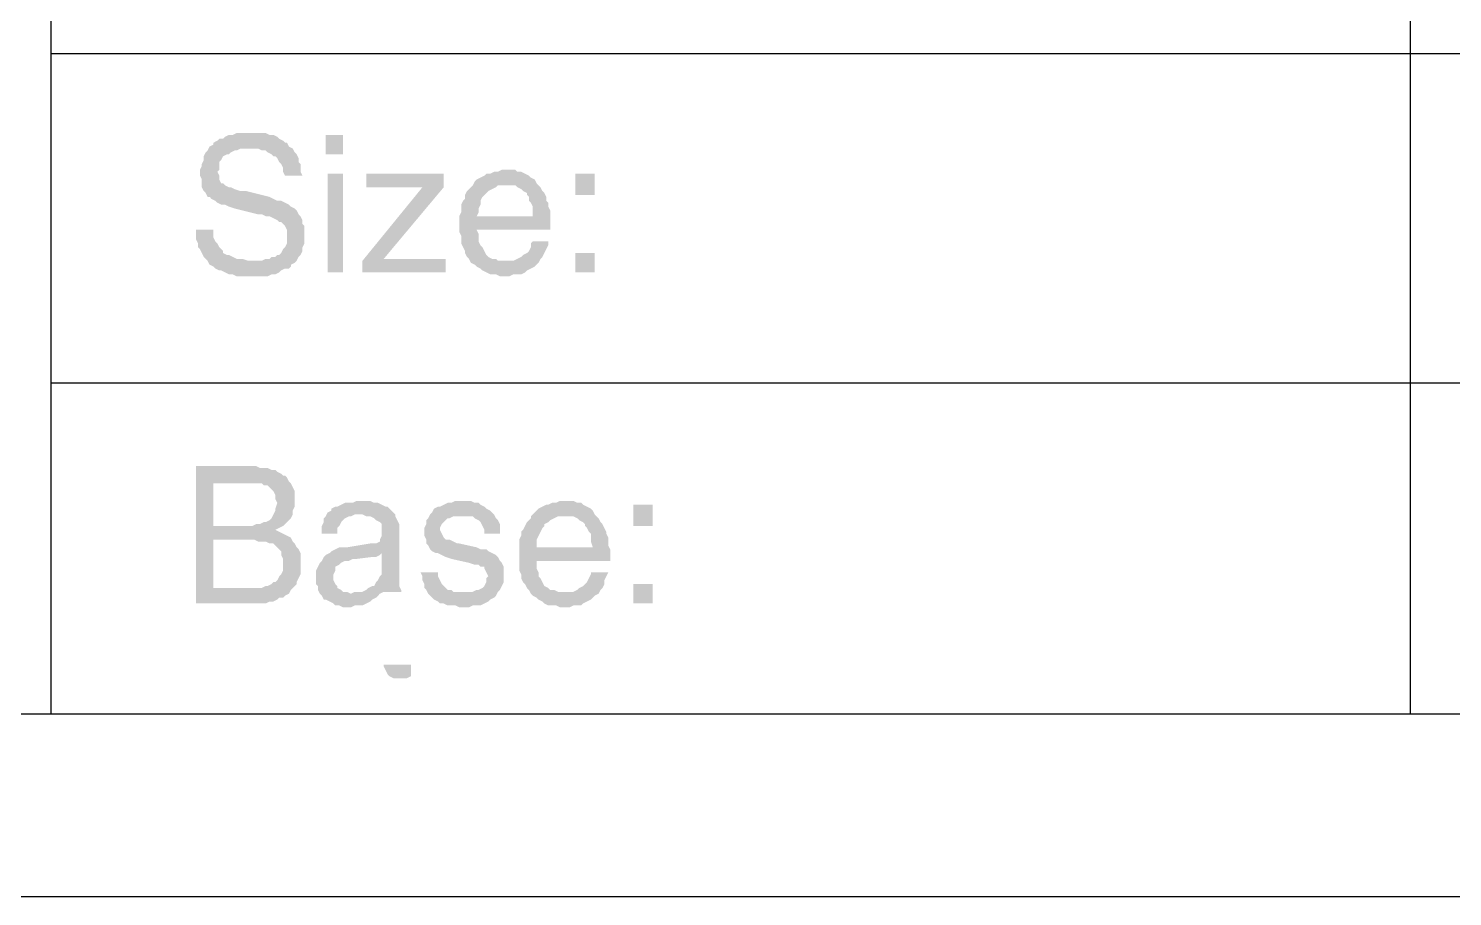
# Model space of a CAD drawing. Header units: millimetres. Extents: x 1186 to 2336, y 1181 to 1549.
# Drawn here: x 1472.55 to 1505.76, y 1251.84 to 1272.07 of the extents above; entities that cross this region are included whole.
import ezdxf

# ---------------------------------------------------------------- set-up
doc = ezdxf.new("R2010")
doc.units = ezdxf.units.MM

msp = doc.modelspace()

# ---------------------------------------------------------------- hatches: boundary and pattern name
at = {"transparency": 33554559}
for points in [[(1477.72549, 1269.63469), (1477.40957, 1269.63469), (1477.3193, 1269.58956), (1477.22904, 1269.58956), (1477.13878, 1269.54443), (1477.09364, 1269.4993), (1477.00338, 1269.4993), (1476.95825, 1269.45416), (1476.86798, 1269.40903), (1476.86798, 1269.3639), (1476.77772, 1269.31877), (1477.72549, 1269.27364), (1477.90602, 1269.27364), (1477.99629, 1269.2285), (1478.08655, 1269.2285), (1478.13168, 1269.18337), (1478.22195, 1269.13824), (1478.26708, 1269.09311), (1478.31221, 1269.09311), (1478.35734, 1269.04798), (1478.40248, 1268.95771), (1478.44761, 1268.91258), (1478.49274, 1268.82231), (1478.49274, 1268.73205), (1478.53787, 1268.64179), (1478.94406, 1268.64179), (1478.89893, 1268.73205), (1478.89893, 1268.91258), (1478.8538, 1268.95771), (1478.8538, 1269.04798), (1478.80867, 1269.13824), (1478.76353, 1269.18337), (1478.7184, 1269.27364), (1478.62814, 1269.31877), (1478.58301, 1269.40903), (1478.53787, 1269.40903), (1478.49274, 1269.45416), (1478.40248, 1269.4993), (1478.35734, 1269.54443), (1478.26708, 1269.58956), (1478.17682, 1269.58956), (1478.08655, 1269.63469), (1477.81576, 1269.63469)], [(1479.89184, 1269.13824), (1479.89184, 1269.58956), (1479.48565, 1269.58956), (1479.48565, 1269.13824)], [(1476.77772, 1269.31877), (1476.73259, 1269.2285), (1476.68745, 1269.18337), (1476.64232, 1269.09311), (1476.64232, 1269.00284), (1476.59719, 1268.91258), (1476.59719, 1268.86745), (1476.55206, 1268.77718), (1476.55206, 1268.64179), (1476.55206, 1268.64179), (1476.59719, 1268.55152), (1476.59719, 1268.37099), (1476.64232, 1268.28073), (1476.68745, 1268.2356), (1476.73259, 1268.14533), (1476.77772, 1268.14533), (1476.82285, 1268.1002), (1476.91312, 1268.05507), (1476.95825, 1268.00994), (1477.04851, 1267.9648), (1477.13878, 1267.9648), (1477.22904, 1267.91967), (1477.36444, 1267.87454), (1477.90602, 1267.73914), (1477.99629, 1267.73914), (1478.08655, 1267.69401), (1478.17682, 1267.69401), (1478.26708, 1267.64888), (1478.35734, 1267.60375), (1478.40248, 1267.55861), (1478.44761, 1267.55861), (1478.49274, 1267.51348), (1478.53787, 1267.46835), (1478.58301, 1267.37808), (1478.58301, 1267.06216), (1478.53787, 1266.9719), (1478.49274, 1266.92676), (1478.44761, 1266.8365), (1478.40248, 1266.79137), (1478.35734, 1266.79137), (1478.31221, 1266.74623), (1478.22195, 1266.74623), (1478.17682, 1266.7011), (1478.08655, 1266.7011), (1477.99629, 1266.65597), (1476.73259, 1266.65597), (1476.77772, 1266.56571), (1476.86798, 1266.52057), (1476.91312, 1266.47544), (1477.00338, 1266.43031), (1477.04851, 1266.43031), (1477.13878, 1266.38518), (1477.22904, 1266.34004), (1477.3193, 1266.34004), (1477.40957, 1266.29491), (1478.13168, 1266.29491), (1478.22195, 1266.34004), (1478.31221, 1266.34004), (1478.40248, 1266.38518), (1478.44761, 1266.43031), (1478.53787, 1266.47544), (1478.62814, 1266.47544), (1478.67327, 1266.52057), (1478.67327, 1266.56571), (1478.76353, 1266.61084), (1478.80867, 1266.65597), (1478.8538, 1266.74623), (1478.89893, 1266.79137), (1478.94406, 1266.88163), (1478.94406, 1266.9719), (1478.9892, 1267.06216), (1478.9892, 1267.24269), (1478.9892, 1267.46835), (1478.94406, 1267.51348), (1478.94406, 1267.60375), (1478.89893, 1267.69401), (1478.8538, 1267.73914), (1478.80867, 1267.82941), (1478.80867, 1267.82941), (1478.76353, 1267.87454), (1478.67327, 1267.91967), (1478.62814, 1267.9648), (1478.53787, 1268.00994), (1478.44761, 1268.05507), (1478.35734, 1268.05507), (1478.26708, 1268.1002), (1478.17682, 1268.14533), (1477.63523, 1268.28073), (1477.49983, 1268.28073), (1477.36444, 1268.32586), (1477.27417, 1268.37099), (1477.22904, 1268.37099), (1477.13878, 1268.41612), (1477.09364, 1268.46126), (1477.04851, 1268.46126), (1477.00338, 1268.55152), (1477.00338, 1268.64179), (1476.95825, 1268.73205), (1477.00338, 1268.77718), (1477.00338, 1268.95771), (1477.04851, 1269.00284), (1477.09364, 1269.09311), (1477.18391, 1269.13824), (1477.22904, 1269.13824), (1477.27417, 1269.18337), (1477.36444, 1269.2285), (1477.40957, 1269.2285), (1477.49983, 1269.27364), (1477.72549, 1269.27364)], [(1479.89184, 1266.38518), (1479.89184, 1268.68692), (1479.53078, 1268.68692), (1479.53078, 1266.38518)], [(1482.23871, 1268.68692), (1480.43342, 1268.68692), (1480.43342, 1268.37099), (1481.74226, 1268.37099), (1480.34316, 1266.65597), (1480.34316, 1266.38518), (1482.28384, 1266.38518), (1482.28384, 1266.7011), (1480.83961, 1266.7011), (1482.23871, 1268.37099), (1482.23871, 1268.55152)], [(1483.72807, 1268.77718), (1483.59268, 1268.77718), (1483.50241, 1268.73205), (1483.41215, 1268.73205), (1483.32188, 1268.68692), (1483.23162, 1268.68692), (1483.18649, 1268.64179), (1483.09622, 1268.59665), (1483.00596, 1268.55152), (1482.96083, 1268.50639), (1482.91569, 1268.41612), (1483.9086, 1268.41612), (1483.95373, 1268.37099), (1484.044, 1268.32586), (1484.08913, 1268.28073), (1484.17939, 1268.2356), (1484.17939, 1268.19046), (1484.22453, 1268.14533), (1484.22453, 1268.05507), (1484.26966, 1268.00994), (1484.31479, 1267.91967), (1484.31479, 1267.69401), (1482.59977, 1267.69401), (1482.59977, 1267.33295), (1482.6449, 1267.24269), (1482.6449, 1267.06216), (1482.69003, 1266.9719), (1482.73517, 1266.88163), (1482.73517, 1266.8365), (1482.7803, 1266.74623), (1482.82543, 1266.7011), (1482.87056, 1266.61084), (1483.68294, 1266.65597), (1483.50241, 1266.65597), (1483.45728, 1266.7011), (1483.36702, 1266.7011), (1483.27675, 1266.74623), (1483.23162, 1266.79137), (1483.18649, 1266.88163), (1483.18649, 1266.88163), (1483.14136, 1266.9719), (1483.09622, 1267.01703), (1483.05109, 1267.10729), (1483.05109, 1267.28782), (1483.00596, 1267.37808), (1484.72098, 1267.37808), (1484.72098, 1267.82941), (1484.67585, 1267.91967), (1484.67585, 1268.00994), (1484.63072, 1268.05507), (1484.63072, 1268.14533), (1484.58558, 1268.2356), (1484.54045, 1268.28073), (1484.49532, 1268.37099), (1484.45019, 1268.41612), (1484.40506, 1268.46126), (1484.35992, 1268.55152), (1484.26966, 1268.59665), (1484.22453, 1268.64179), (1484.13426, 1268.68692), (1484.044, 1268.73205), (1483.95373, 1268.73205), (1483.9086, 1268.77718), (1483.81834, 1268.77718)], [(1485.75902, 1268.19046), (1485.75902, 1268.68692), (1485.3077, 1268.68692), (1485.3077, 1268.19046)], [(1482.91569, 1268.41612), (1482.87056, 1268.37099), (1482.82543, 1268.32586), (1482.7803, 1268.28073), (1482.73517, 1268.19046), (1482.73517, 1268.1002), (1482.69003, 1268.05507), (1482.6449, 1267.9648), (1482.6449, 1267.78427), (1482.59977, 1267.69401), (1483.00596, 1267.69401), (1483.05109, 1267.78427), (1483.05109, 1267.87454), (1483.09622, 1267.9648), (1483.09622, 1268.05507), (1483.14136, 1268.14533), (1483.18649, 1268.19046), (1483.23162, 1268.2356), (1483.27675, 1268.28073), (1483.36702, 1268.32586), (1483.45728, 1268.37099), (1483.50241, 1268.41612), (1483.68294, 1268.41612)], [(1476.86798, 1267.37808), (1476.46179, 1267.37808), (1476.46179, 1267.15242), (1476.50693, 1267.06216), (1476.50693, 1266.9719), (1476.55206, 1266.92676), (1476.59719, 1266.8365), (1476.64232, 1266.74623), (1476.68745, 1266.7011), (1476.73259, 1266.65597), (1477.77063, 1266.65597), (1477.68036, 1266.65597), (1477.54497, 1266.7011), (1477.40957, 1266.7011), (1477.3193, 1266.74623), (1477.22904, 1266.79137), (1477.18391, 1266.79137), (1477.09364, 1266.8365), (1477.09364, 1266.88163), (1477.04851, 1266.92676), (1477.00338, 1266.9719), (1476.95825, 1267.06216), (1476.91312, 1267.10729), (1476.86798, 1267.19756), (1476.86798, 1267.28782)], [(1484.67585, 1267.10729), (1484.31479, 1267.10729), (1484.26966, 1267.06216), (1484.26966, 1266.9719), (1484.22453, 1266.88163), (1484.17939, 1266.8365), (1484.08913, 1266.79137), (1484.044, 1266.74623), (1483.95373, 1266.7011), (1483.86347, 1266.65597), (1483.68294, 1266.65597), (1482.87056, 1266.61084), (1482.87056, 1266.61084), (1482.96083, 1266.56571), (1483.00596, 1266.52057), (1483.09622, 1266.47544), (1483.14136, 1266.43031), (1483.23162, 1266.38518), (1483.32188, 1266.34004), (1483.45728, 1266.34004), (1483.54754, 1266.29491), (1483.77321, 1266.29491), (1483.86347, 1266.34004), (1484.044, 1266.34004), (1484.13426, 1266.38518), (1484.17939, 1266.43031), (1484.26966, 1266.47544), (1484.35992, 1266.52057), (1484.40506, 1266.56571), (1484.45019, 1266.61084), (1484.49532, 1266.7011), (1484.54045, 1266.74623), (1484.58558, 1266.8365), (1484.63072, 1266.92676), (1484.67585, 1267.01703)], [(1485.75902, 1266.38518), (1485.75902, 1266.8365), (1485.3077, 1266.8365), (1485.3077, 1266.38518)], [(1477.86089, 1261.87196), (1476.46179, 1261.87196), (1476.46179, 1258.66758), (1478.08655, 1258.66758), (1478.17682, 1258.71271), (1478.26708, 1258.71271), (1478.35734, 1258.75784), (1478.40248, 1258.80297), (1478.49274, 1258.80297), (1478.53787, 1258.8481), (1478.62814, 1258.89324), (1478.62814, 1258.89324), (1478.67327, 1258.9835), (1476.86798, 1259.02863), (1476.86798, 1260.15694), (1477.72549, 1260.15694), (1478.67327, 1260.20207), (1478.58301, 1260.2472), (1478.58301, 1260.2472), (1478.49274, 1260.29233), (1478.40248, 1260.33747), (1478.31221, 1260.3826), (1478.40248, 1260.42773), (1478.49274, 1260.47286), (1476.86798, 1260.47286), (1476.86798, 1261.46577), (1477.72549, 1261.46577), (1478.62814, 1261.5109), (1478.58301, 1261.60117), (1478.53787, 1261.6463), (1478.49274, 1261.6463), (1478.44761, 1261.69143), (1478.35734, 1261.73656), (1478.31221, 1261.7817), (1478.22195, 1261.7817), (1478.13168, 1261.82683), (1477.95116, 1261.82683)], [(1478.62814, 1261.5109), (1477.72549, 1261.46577), (1477.99629, 1261.46577), (1478.04142, 1261.42064), (1478.13168, 1261.42064), (1478.17682, 1261.37551), (1478.22195, 1261.33037), (1478.26708, 1261.28524), (1478.31221, 1261.19498), (1478.31221, 1261.10471), (1478.35734, 1261.01445), (1478.35734, 1261.01445), (1478.31221, 1260.87905), (1478.31221, 1260.83392), (1478.26708, 1260.74366), (1478.22195, 1260.65339), (1478.17682, 1260.60826), (1478.17682, 1260.60826), (1478.08655, 1260.56313), (1478.04142, 1260.56313), (1477.95116, 1260.51799), (1477.86089, 1260.51799), (1477.77063, 1260.47286), (1476.86798, 1260.47286), (1478.49274, 1260.47286), (1478.58301, 1260.56313), (1478.62814, 1260.60826), (1478.67327, 1260.65339), (1478.7184, 1260.74366), (1478.7184, 1260.83392), (1478.76353, 1260.92418), (1478.76353, 1261.10471), (1478.76353, 1261.28524), (1478.7184, 1261.37551), (1478.67327, 1261.46577)], [(1480.34316, 1261.05958), (1480.20776, 1261.05958), (1480.1175, 1261.01445), (1479.93697, 1261.01445), (1479.84671, 1260.96932), (1479.75644, 1260.92418), (1479.71131, 1260.92418), (1479.62105, 1260.87905), (1479.62105, 1260.83392), (1479.53078, 1260.78879), (1479.48565, 1260.69852), (1479.44052, 1260.65339), (1479.44052, 1260.56313), (1479.39538, 1260.47286), (1479.39538, 1260.29233), (1479.75644, 1260.29233), (1479.75644, 1260.42773), (1479.80157, 1260.47286), (1479.84671, 1260.56313), (1479.89184, 1260.60826), (1479.93697, 1260.65339), (1480.02724, 1260.69852), (1480.07237, 1260.69852), (1480.16263, 1260.74366), (1481.11041, 1260.74366), (1481.02014, 1260.83392), (1480.97501, 1260.87905), (1480.92988, 1260.92418), (1480.88475, 1260.92418), (1480.79448, 1260.96932), (1480.70422, 1261.01445), (1480.61395, 1261.01445), (1480.52369, 1261.05958), (1480.43342, 1261.05958)], [(1482.6449, 1261.05958), (1482.5095, 1261.05958), (1482.41924, 1261.01445), (1482.32898, 1261.01445), (1482.23871, 1260.96932), (1482.14845, 1260.92418), (1482.10332, 1260.92418), (1482.01305, 1260.87905), (1481.96792, 1260.78879), (1481.92279, 1260.74366), (1481.87765, 1260.65339), (1481.83252, 1260.60826), (1481.83252, 1260.51799), (1481.78739, 1260.42773), (1481.78739, 1260.2472), (1481.83252, 1260.15694), (1481.83252, 1260.06667), (1481.87765, 1260.02154), (1481.92279, 1259.93128), (1481.96792, 1259.88614), (1482.05818, 1259.84101), (1482.10332, 1259.84101), (1482.19358, 1259.79588), (1482.28384, 1259.75075), (1482.41924, 1259.70562), (1482.82543, 1259.61535), (1482.82543, 1259.61535), (1482.96083, 1259.57022), (1483.05109, 1259.57022), (1483.09622, 1259.52509), (1483.18649, 1259.52509), (1483.18649, 1259.47995), (1483.23162, 1259.38969), (1483.27675, 1259.29943), (1483.23162, 1259.25429), (1483.23162, 1259.16403), (1483.18649, 1259.07376), (1483.14136, 1259.02863), (1483.05109, 1258.9835), (1483.00596, 1258.9835), (1482.91569, 1258.93837), (1482.73517, 1258.93837), (1481.87765, 1258.89324), (1481.92279, 1258.8481), (1481.96792, 1258.80297), (1482.01305, 1258.75784), (1482.10332, 1258.71271), (1482.14845, 1258.66758), (1482.23871, 1258.66758), (1482.32898, 1258.62244), (1482.5095, 1258.62244), (1482.59977, 1258.57731), (1482.82543, 1258.57731), (1482.91569, 1258.62244), (1483.09622, 1258.62244), (1483.18649, 1258.66758), (1483.27675, 1258.71271), (1483.32188, 1258.75784), (1483.41215, 1258.80297), (1483.41215, 1258.80297), (1483.45728, 1258.8481), (1483.50241, 1258.93837), (1483.54754, 1258.9835), (1483.59268, 1259.07376), (1483.63781, 1259.16403), (1483.63781, 1259.34456), (1483.63781, 1259.52509), (1483.59268, 1259.61535), (1483.54754, 1259.66048), (1483.50241, 1259.75075), (1483.50241, 1259.75075), (1483.45728, 1259.79588), (1483.36702, 1259.84101), (1483.27675, 1259.88614), (1483.23162, 1259.93128), (1483.09622, 1259.93128), (1483.00596, 1259.97641), (1482.59977, 1260.06667), (1482.55464, 1260.06667), (1482.46437, 1260.1118), (1482.37411, 1260.15694), (1482.28384, 1260.15694), (1482.23871, 1260.20207), (1482.23871, 1260.20207), (1482.19358, 1260.29233), (1482.14845, 1260.3826), (1482.14845, 1260.42773), (1482.19358, 1260.51799), (1482.23871, 1260.56313), (1482.28384, 1260.60826), (1482.32898, 1260.65339), (1482.37411, 1260.65339), (1482.46437, 1260.69852), (1482.6449, 1260.69852), (1483.41215, 1260.74366), (1483.36702, 1260.78879), (1483.32188, 1260.83392), (1483.23162, 1260.87905), (1483.18649, 1260.92418), (1483.09622, 1260.96932), (1483.05109, 1261.01445), (1482.96083, 1261.01445), (1482.87056, 1261.05958), (1482.7803, 1261.05958)], [(1485.08204, 1261.05958), (1484.94664, 1261.05958), (1484.85638, 1261.01445), (1484.76611, 1261.01445), (1484.67585, 1260.96932), (1484.63072, 1260.96932), (1484.54045, 1260.92418), (1484.45019, 1260.87905), (1484.40506, 1260.83392), (1484.35992, 1260.78879), (1484.26966, 1260.69852), (1485.26257, 1260.69852), (1485.35283, 1260.65339), (1485.39796, 1260.60826), (1485.48823, 1260.56313), (1485.53336, 1260.51799), (1485.53336, 1260.47286), (1485.57849, 1260.42773), (1485.62362, 1260.33747), (1485.66876, 1260.29233), (1485.66876, 1260.1118), (1485.71389, 1259.97641), (1483.99887, 1259.97641), (1483.99887, 1259.43482), (1484.044, 1259.34456), (1484.044, 1259.25429), (1484.08913, 1259.16403), (1484.13426, 1259.1189), (1484.17939, 1259.02863), (1484.22453, 1258.9835), (1484.26966, 1258.89324), (1485.08204, 1258.93837), (1484.90151, 1258.93837), (1484.81125, 1258.9835), (1484.72098, 1258.9835), (1484.67585, 1259.02863), (1484.58558, 1259.07376), (1484.54045, 1259.16403), (1484.54045, 1259.16403), (1484.49532, 1259.25429), (1484.45019, 1259.29943), (1484.45019, 1259.38969), (1484.40506, 1259.47995), (1484.40506, 1259.66048), (1486.12008, 1259.66048), (1486.12008, 1259.93128), (1486.07495, 1260.02154), (1486.07495, 1260.20207), (1486.02981, 1260.29233), (1486.02981, 1260.33747), (1485.98468, 1260.42773), (1485.93955, 1260.51799), (1485.89442, 1260.56313), (1485.84929, 1260.65339), (1485.80415, 1260.69852), (1485.75902, 1260.74366), (1485.71389, 1260.83392), (1485.66876, 1260.87905), (1485.57849, 1260.92418), (1485.48823, 1260.96932), (1485.4431, 1261.01445), (1485.35283, 1261.01445), (1485.26257, 1261.05958), (1485.1723, 1261.05958)], [(1487.11299, 1260.47286), (1487.11299, 1260.96932), (1486.66166, 1260.96932), (1486.66166, 1260.47286)], [(1481.11041, 1260.74366), (1480.29803, 1260.74366), (1480.34316, 1260.74366), (1480.43342, 1260.69852), (1480.52369, 1260.69852), (1480.61395, 1260.65339), (1480.65909, 1260.60826), (1480.74935, 1260.56313), (1480.79448, 1260.51799), (1480.79448, 1260.2472), (1480.74935, 1260.15694), (1480.74935, 1260.1118), (1480.65909, 1260.06667), (1480.52369, 1260.06667), (1479.9821, 1259.97641), (1479.80157, 1259.97641), (1479.71131, 1259.93128), (1479.62105, 1259.88614), (1479.57591, 1259.84101), (1480.79448, 1259.84101), (1480.79448, 1259.43482), (1480.79448, 1259.34456), (1480.74935, 1259.29943), (1480.70422, 1259.20916), (1480.65909, 1259.16403), (1480.61395, 1259.07376), (1480.56882, 1259.07376), (1480.47856, 1259.02863), (1480.43342, 1258.9835), (1480.34316, 1258.93837), (1480.16263, 1258.93837), (1480.07237, 1258.89324), (1479.35025, 1258.89324), (1479.39538, 1258.8481), (1479.44052, 1258.75784), (1479.48565, 1258.75784), (1479.57591, 1258.71271), (1479.66618, 1258.66758), (1479.71131, 1258.62244), (1479.80157, 1258.62244), (1479.89184, 1258.57731), (1480.07237, 1258.57731), (1480.16263, 1258.62244), (1480.34316, 1258.62244), (1480.43342, 1258.66758), (1480.52369, 1258.71271), (1480.56882, 1258.75784), (1480.65909, 1258.80297), (1480.70422, 1258.8481), (1480.74935, 1258.89324), (1480.83961, 1258.93837), (1481.2458, 1258.93837), (1481.2458, 1258.9835), (1481.20067, 1259.07376), (1481.20067, 1260.51799), (1481.15554, 1260.60826), (1481.11041, 1260.69852)], [(1483.41215, 1260.74366), (1482.6449, 1260.69852), (1482.91569, 1260.69852), (1482.96083, 1260.65339), (1483.05109, 1260.60826), (1483.05109, 1260.60826), (1483.09622, 1260.56313), (1483.14136, 1260.47286), (1483.18649, 1260.3826), (1483.18649, 1260.29233), (1483.54754, 1260.29233), (1483.54754, 1260.51799), (1483.50241, 1260.60826), (1483.45728, 1260.65339)], [(1484.26966, 1260.69852), (1484.26966, 1260.65339), (1484.22453, 1260.60826), (1484.17939, 1260.56313), (1484.13426, 1260.47286), (1484.08913, 1260.3826), (1484.044, 1260.33747), (1484.044, 1260.2472), (1483.99887, 1260.15694), (1483.99887, 1259.97641), (1484.40506, 1259.97641), (1484.40506, 1260.15694), (1484.45019, 1260.2472), (1484.49532, 1260.33747), (1484.54045, 1260.42773), (1484.58558, 1260.47286), (1484.58558, 1260.51799), (1484.67585, 1260.56313), (1484.72098, 1260.60826), (1484.81125, 1260.65339), (1484.90151, 1260.69852), (1485.08204, 1260.69852)], [(1478.67327, 1260.20207), (1477.72549, 1260.15694), (1477.81576, 1260.15694), (1477.90602, 1260.1118), (1478.08655, 1260.1118), (1478.17682, 1260.06667), (1478.26708, 1260.06667), (1478.31221, 1260.02154), (1478.31221, 1260.02154), (1478.40248, 1259.93128), (1478.44761, 1259.88614), (1478.44761, 1259.79588), (1478.49274, 1259.70562), (1478.49274, 1259.43482), (1478.44761, 1259.34456), (1478.40248, 1259.29943), (1478.35734, 1259.20916), (1478.31221, 1259.16403), (1478.26708, 1259.16403), (1478.22195, 1259.1189), (1478.13168, 1259.07376), (1478.08655, 1259.07376), (1477.99629, 1259.02863), (1476.86798, 1259.02863), (1478.67327, 1258.9835), (1478.7184, 1259.02863), (1478.80867, 1259.1189), (1478.80867, 1259.16403), (1478.8538, 1259.25429), (1478.89893, 1259.34456), (1478.89893, 1259.84101), (1478.8538, 1259.93128), (1478.80867, 1259.97641), (1478.76353, 1260.06667), (1478.7184, 1260.1118)], [(1479.57591, 1259.84101), (1479.48565, 1259.79588), (1479.44052, 1259.75075), (1479.44052, 1259.75075), (1479.39538, 1259.66048), (1479.35025, 1259.61535), (1479.30512, 1259.52509), (1479.25999, 1259.43482), (1479.25999, 1259.25429), (1479.25999, 1259.1189), (1479.30512, 1259.07376), (1479.30512, 1258.9835), (1479.35025, 1258.89324), (1480.07237, 1258.89324), (1479.9821, 1258.93837), (1479.89184, 1258.93837), (1479.84671, 1258.9835), (1479.75644, 1259.02863), (1479.75644, 1259.07376), (1479.71131, 1259.1189), (1479.66618, 1259.20916), (1479.66618, 1259.34456), (1479.71131, 1259.43482), (1479.71131, 1259.52509), (1479.80157, 1259.57022), (1479.84671, 1259.61535), (1479.93697, 1259.66048), (1480.02724, 1259.66048), (1480.1175, 1259.70562), (1480.20776, 1259.70562), (1480.56882, 1259.75075), (1480.65909, 1259.75075), (1480.74935, 1259.79588), (1480.79448, 1259.84101)], [(1482.10332, 1259.38969), (1481.69713, 1259.38969), (1481.74226, 1259.29943), (1481.74226, 1259.20916), (1481.78739, 1259.1189), (1481.78739, 1259.02863), (1481.83252, 1258.9835), (1481.87765, 1258.89324), (1482.73517, 1258.93837), (1482.46437, 1258.93837), (1482.41924, 1258.9835), (1482.32898, 1258.9835), (1482.28384, 1259.02863), (1482.23871, 1259.07376), (1482.19358, 1259.1189), (1482.14845, 1259.20916), (1482.10332, 1259.29943)], [(1486.07495, 1259.38969), (1485.66876, 1259.38969), (1485.66876, 1259.34456), (1485.62362, 1259.25429), (1485.57849, 1259.16403), (1485.53336, 1259.1189), (1485.48823, 1259.07376), (1485.39796, 1259.02863), (1485.35283, 1258.9835), (1485.26257, 1258.93837), (1485.08204, 1258.93837), (1484.26966, 1258.89324), (1484.26966, 1258.89324), (1484.31479, 1258.8481), (1484.40506, 1258.80297), (1484.45019, 1258.75784), (1484.54045, 1258.71271), (1484.58558, 1258.66758), (1484.67585, 1258.62244), (1484.85638, 1258.62244), (1484.94664, 1258.57731), (1485.1723, 1258.57731), (1485.26257, 1258.62244), (1485.4431, 1258.62244), (1485.48823, 1258.66758), (1485.57849, 1258.71271), (1485.66876, 1258.75784), (1485.71389, 1258.80297), (1485.75902, 1258.8481), (1485.84929, 1258.89324), (1485.89442, 1258.9835), (1485.93955, 1259.02863), (1485.98468, 1259.1189), (1485.98468, 1259.20916), (1486.02981, 1259.29943)], [(1487.11299, 1258.66758), (1487.11299, 1259.1189), (1486.66166, 1259.1189), (1486.66166, 1258.66758)], [(1481.47146, 1257.2419), (1481.33607, 1257.2419), (1480.83961, 1257.19677), (1480.88475, 1257.10651), (1480.92988, 1257.01624), (1480.92988, 1257.01624), (1480.97501, 1256.97111), (1481.06528, 1256.92598), (1481.3812, 1256.92598), (1481.47146, 1256.97111)], [(1481.2458, 1257.2419), (1480.83961, 1257.2419), (1480.83961, 1257.19677), (1481.33607, 1257.2419), (1481.33607, 1257.2419)]]:
    msp.add_hatch(color=256, dxfattribs=at).paths.add_polyline_path(points)

# ---------------------------------------------------------------- linework, layer by layer
msp.add_line((1460.25926, 1256.09504), (1869.51476, 1256.09504))
msp.add_lwpolyline([(1873.5528, 1251.83599), (1873.5528, 1548.83599), (1453.55281, 1548.83599), (1453.55281, 1251.83599)], close=True)
for points in [[(1473.07688, 1542.83599), (1473.07688, 1256.09504)], [(1504.7779, 1286.87518), (1504.7779, 1256.09504)], [(1473.07688, 1271.48511), (1822.14735, 1271.48511)], [(1473.07688, 1263.81264), (1769.20731, 1263.81264)]]:
    msp.add_lwpolyline(points)

doc.saveas('drawing.dxf')
